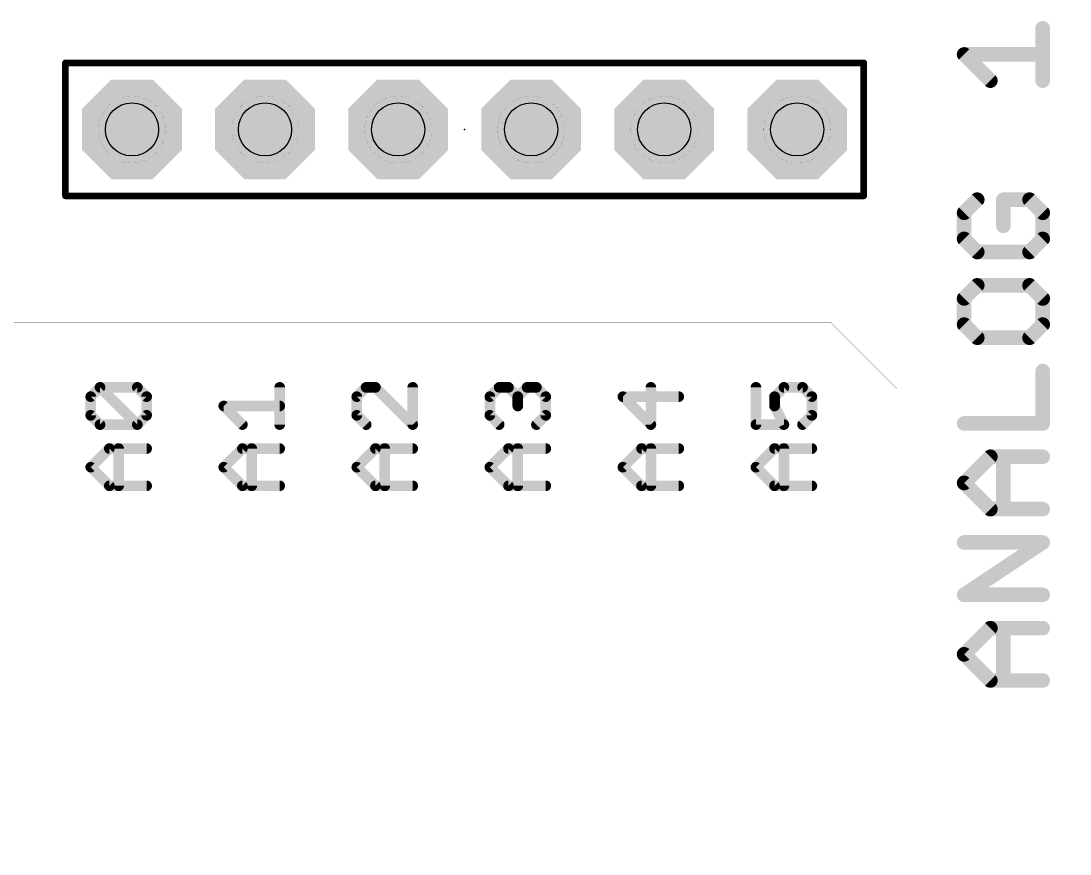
# Model space of a CAD drawing. Extents: x 66.3 to 141.1, y 15.2 to 91.4.
# Drawn here: x 102.91 to 122.94, y 15.24 to 31.15 of the extents above; entities that cross this region are included whole.
import ezdxf

# ---------------------------------------------------------------- set-up
doc = ezdxf.new("R2010")
doc.units = 0
for name, color, linetype in [('17', 110, 'CONTINUOUS'), ('21', 253, 'CONTINUOUS'), ('23', 53, 'CONTINUOUS'), ('29', 253, 'CONTINUOUS'), ('30', 253, 'CONTINUOUS'), ('44', 253, 'CONTINUOUS'), ('49', 253, 'CONTINUOUS'), ('50', 253, 'CONTINUOUS'), ('51', 253, 'CONTINUOUS')]:
    doc.layers.add(name, color=color, linetype=linetype)

# ---------------------------------------------------------------- blocks, each defined once
blk = doc.blocks.new('RECT')
blk.add_solid([(-0.5, -0.5), (0.5, -0.5), (-0.5, 0.5), (0.5, 0.5)])
blk = doc.blocks.new('OCTAGONP')
at = {"const_width": 0.5}
blk.add_lwpolyline([(-0.25, -0.1036), (-0.25, 0.1036), (-0.1036, 0.25), (0.1036, 0.25), (0.25, 0.1036), (0.25, -0.1036), (0.1036, -0.25), (-0.1036, -0.25), (-0.25, -0.1036), (-0.25, 0.1036)], dxfattribs=at)
blk = doc.blocks.new('ROUNDP')
at = {"const_width": 0.5}
blk.add_lwpolyline([(0, -0.25, 1), (0, 0.25, 1), (0, -0.25)], format="xyb", dxfattribs=at)

msp = doc.modelspace()

# ---------------------------------------------------------------- linework, layer by layer
at = {"layer": '21'}
for points, const_width in [([(122.4852, 31.0147, 1), (122.3454, 31.0147)], 0.1397), ([(120.9648, 30.5641, 1), (120.866, 30.4654)], 0.1397), ([(120.9154, 30.5846, 1), (120.9154, 30.4449)], 0.1397), ([(122.4153, 30.4449, 1), (122.4153, 30.5846)], 0.1397), ([(103.7908, 30.353, 1), (103.7272, 30.353)], 0.0635), ([(103.759, 30.3848, 1), (103.759, 30.3213)], 0.0635), ([(119.0308, 30.353, 1), (118.9673, 30.353)], 0.0635), ([(118.999, 30.3213, 1), (118.999, 30.3848)], 0.0635), ([(121.366, 29.9654, 1), (121.4648, 30.0642)], 0.1397), ([(122.3454, 30.0148, 1), (122.4852, 30.0148)], 0.1397), ([(103.7272, 27.813, 1), (103.7908, 27.813)], 0.0635), ([(103.759, 27.8448, 1), (103.759, 27.7813)], 0.0635), ([(118.9673, 27.813, 1), (119.0308, 27.813)], 0.0635), ([(118.999, 27.7813, 1), (118.999, 27.8448)], 0.0635), ([(121.2148, 27.691, 1), (121.116, 27.7898)], 0.1397), ([(121.7352, 27.7404, 1), (121.5955, 27.7404)], 0.1397), ([(121.6654, 27.8102, 1), (121.6654, 27.6706)], 0.1397), ([(122.2147, 27.7898, 1), (122.1159, 27.691)], 0.1397), ([(122.1653, 27.6706, 1), (122.1653, 27.8102)], 0.1397), ([(120.9853, 27.4904, 1), (120.8456, 27.4904)], 0.1397), ([(120.866, 27.5398, 1), (120.9648, 27.441)], 0.1397), ([(122.4852, 27.4904, 1), (122.3454, 27.4904)], 0.1397), ([(122.3659, 27.441, 1), (122.4647, 27.5398)], 0.1397), ([(121.5955, 27.2404, 1), (121.7352, 27.2404)], 0.1397), ([(120.9648, 27.0399, 1), (120.866, 26.9411)], 0.1397), ([(120.8456, 26.9905, 1), (120.9853, 26.9905)], 0.1397), ([(122.3454, 26.9905, 1), (122.4852, 26.9905)], 0.1397), ([(122.4647, 26.9411, 1), (122.3659, 27.0399)], 0.1397), ([(121.1654, 26.8103, 1), (121.1654, 26.6706)], 0.1397), ([(121.116, 26.6911, 1), (121.2148, 26.7899)], 0.1397), ([(122.1159, 26.7899, 1), (122.2147, 26.6911)], 0.1397), ([(122.1653, 26.6706, 1), (122.1653, 26.8103)], 0.1397), ([(121.1654, 26.1731, 1), (121.1654, 26.0334)], 0.1397), ([(121.2148, 26.0539, 1), (121.116, 26.1526)], 0.1397), ([(122.2147, 26.1526, 1), (122.1159, 26.0539)], 0.1397), ([(122.1653, 26.0334, 1), (122.1653, 26.1731)], 0.1397), ([(120.9853, 25.8533, 1), (120.8456, 25.8533)], 0.1397), ([(120.866, 25.9027, 1), (120.9648, 25.8039)], 0.1397), ([(122.4852, 25.8533, 1), (122.3454, 25.8533)], 0.1397), ([(122.3659, 25.8039, 1), (122.4647, 25.9027)], 0.1397), ([(120.9648, 25.4027, 1), (120.866, 25.3039)], 0.1397), ([(122.4647, 25.3039, 1), (122.3659, 25.4027)], 0.1397), ([(120.8456, 25.3533, 1), (120.9853, 25.3533)], 0.1397), ([(121.1654, 25.1732, 1), (121.1654, 25.0335)], 0.1397), ([(122.1653, 25.0335, 1), (122.1653, 25.1732)], 0.1397), ([(122.3454, 25.3533, 1), (122.4852, 25.3533)], 0.1397), ([(121.116, 25.0539, 1), (121.2148, 25.1527)], 0.1397), ([(122.1159, 25.1527, 1), (122.2147, 25.0539)], 0.1397), ([(122.4852, 24.4661, 1), (122.3454, 24.4661)], 0.1397), ([(104.4186, 24.2058, 1), (104.4186, 24.1042)], 0.1016), ([(104.4546, 24.1909, 1), (104.3827, 24.1191)], 0.1016), ([(104.4546, 24.1191, 1), (104.3827, 24.1909)], 0.1016), ([(105.1664, 24.1909, 1), (105.0945, 24.1191)], 0.1016), ([(105.1305, 24.1042, 1), (105.1305, 24.2058)], 0.1016), ([(107.8992, 24.155, 1), (107.7976, 24.155)], 0.1016), ([(109.4986, 24.2058, 1), (109.4986, 24.1042)], 0.1016), ([(109.5346, 24.1191, 1), (109.4627, 24.1909)], 0.1016), ([(109.7125, 24.1909, 1), (109.6407, 24.1191)], 0.1016), ([(109.6766, 24.1042, 1), (109.6766, 24.2058)], 0.1016), ([(110.4392, 24.155, 1), (110.3376, 24.155)], 0.1016), ([(112.0386, 24.2058, 1), (112.0386, 24.1042)], 0.1016), ([(112.0746, 24.1191, 1), (112.0027, 24.1909)], 0.1016), ([(112.2525, 24.1909, 1), (112.1807, 24.1191)], 0.1016), ([(112.2166, 24.1042, 1), (112.2166, 24.2058)], 0.1016), ([(112.5725, 24.2058, 1), (112.5725, 24.1042)], 0.1016), ([(112.6084, 24.1191, 1), (112.5366, 24.1909)], 0.1016), ([(112.7864, 24.1909, 1), (112.7145, 24.1191)], 0.1016), ([(112.7505, 24.1042, 1), (112.7505, 24.2058)], 0.1016), ([(114.9853, 24.155, 1), (114.8837, 24.155)], 0.1016), ([(116.9915, 24.155, 1), (116.8899, 24.155)], 0.1016), ([(117.4745, 24.2058, 1), (117.4745, 24.1042)], 0.1016), ([(117.5105, 24.1191, 1), (117.4386, 24.1909)], 0.1016), ([(117.8664, 24.1909, 1), (117.7945, 24.1191)], 0.1016), ([(117.8304, 24.1042, 1), (117.8304, 24.2058)], 0.1016), ([(104.2915, 23.9771, 1), (104.1899, 23.9771)], 0.1016), ([(104.2048, 24.013, 1), (104.2766, 23.9411)], 0.1016), ([(105.3592, 23.9771, 1), (105.2576, 23.9771)], 0.1016), ([(105.2725, 23.9411, 1), (105.3443, 24.013)], 0.1016), ([(109.3715, 23.9771, 1), (109.2699, 23.9771)], 0.1016), ([(109.2848, 24.013, 1), (109.3566, 23.9411)], 0.1016), ([(111.9115, 23.9771, 1), (111.8099, 23.9771)], 0.1016), ([(111.8248, 24.013, 1), (111.8966, 23.9411)], 0.1016), ([(112.4453, 23.9771, 1), (112.3437, 23.9771)], 0.1016), ([(112.3586, 24.013, 1), (112.4305, 23.9411)], 0.1016), ([(112.3586, 23.9411, 1), (112.4305, 24.013)], 0.1016), ([(112.9792, 23.9771, 1), (112.8776, 23.9771)], 0.1016), ([(112.8925, 23.9411, 1), (112.9643, 24.013)], 0.1016), ([(114.4007, 24.0279, 1), (114.4007, 23.9263)], 0.1016), ([(114.4366, 24.013, 1), (114.3648, 23.9411)], 0.1016), ([(115.4684, 23.9263, 1), (115.4684, 24.0279)], 0.1016), ([(117.3474, 23.9771, 1), (117.2458, 23.9771)], 0.1016), ([(117.2607, 24.013, 1), (117.3325, 23.9411)], 0.1016), ([(118.0592, 23.9771, 1), (117.9576, 23.9771)], 0.1016), ([(117.9725, 23.9411, 1), (118.0443, 24.013)], 0.1016), ([(106.8166, 23.835, 1), (106.7448, 23.7632)], 0.1016), ([(106.7807, 23.8499, 1), (106.7807, 23.7483)], 0.1016), ([(107.8484, 23.7483, 1), (107.8484, 23.8499)], 0.1016), ([(112.3437, 23.7991, 1), (112.4453, 23.7991)], 0.1016), ([(117.342, 23.8218, 1), (117.2512, 23.7764)], 0.1016), ([(117.2458, 23.7991, 1), (117.3474, 23.7991)], 0.1016), ([(104.2766, 23.6571, 1), (104.2048, 23.5852)], 0.1016), ([(104.1899, 23.6212, 1), (104.2915, 23.6212)], 0.1016), ([(105.2576, 23.6212, 1), (105.3592, 23.6212)], 0.1016), ([(105.3443, 23.5852, 1), (105.2725, 23.6571)], 0.1016), ([(109.3566, 23.6571, 1), (109.2848, 23.5852)], 0.1016), ([(109.2699, 23.6212, 1), (109.3715, 23.6212)], 0.1016), ([(111.8966, 23.6571, 1), (111.8248, 23.5852)], 0.1016), ([(111.8099, 23.6212, 1), (111.9115, 23.6212)], 0.1016), ([(112.8776, 23.6212, 1), (112.9792, 23.6212)], 0.1016), ([(112.9643, 23.5852, 1), (112.8925, 23.6571)], 0.1016), ([(117.9576, 23.6212, 1), (118.0592, 23.6212)], 0.1016), ([(118.0443, 23.5852, 1), (117.9725, 23.6571)], 0.1016), ([(104.4186, 23.494, 1), (104.4186, 23.3924)], 0.1016), ([(104.3827, 23.4073, 1), (104.4546, 23.4791)], 0.1016), ([(105.0945, 23.4791, 1), (105.1664, 23.4073)], 0.1016), ([(105.0945, 23.4073, 1), (105.1664, 23.4791)], 0.1016), ([(105.1305, 23.3924, 1), (105.1305, 23.494)], 0.1016), ([(107.1007, 23.4073, 1), (107.1725, 23.4791)], 0.1016), ([(107.7976, 23.4432, 1), (107.8992, 23.4432)], 0.1016), ([(109.4627, 23.4073, 1), (109.5346, 23.4791)], 0.1016), ([(110.3376, 23.4432, 1), (110.4392, 23.4432)], 0.1016), ([(110.3525, 23.4073, 1), (110.4243, 23.4791)], 0.1016), ([(112.0027, 23.4073, 1), (112.0746, 23.4791)], 0.1016), ([(112.7145, 23.4791, 1), (112.7864, 23.4073)], 0.1016), ([(114.8837, 23.4432, 1), (114.9853, 23.4432)], 0.1016), ([(114.8986, 23.4073, 1), (114.9705, 23.4791)], 0.1016), ([(116.9407, 23.494, 1), (116.9407, 23.3924)], 0.1016), ([(116.8899, 23.4432, 1), (116.9915, 23.4432)], 0.1016), ([(117.4291, 23.4205, 1), (117.52, 23.4659)], 0.1016), ([(117.4745, 23.3924, 1), (117.4745, 23.494)], 0.1016), ([(117.7945, 23.4791, 1), (117.8664, 23.4073)], 0.1016), ([(120.9154, 23.536, 1), (120.9154, 23.3963)], 0.1397), ([(122.3454, 23.4662, 1), (122.4852, 23.4662)], 0.1397), ([(122.4153, 23.3963, 1), (122.4153, 23.536)], 0.1397), ([(104.5966, 23.0364, 1), (104.5966, 22.9348)], 0.1016), ([(104.6325, 22.9497, 1), (104.5607, 23.0215)], 0.1016), ([(104.8253, 22.9856, 1), (104.7237, 22.9856)], 0.1016), ([(105.3084, 22.9348, 1), (105.3084, 23.0364)], 0.1016), ([(107.1366, 23.0364, 1), (107.1366, 22.9348)], 0.1016), ([(107.1725, 22.9497, 1), (107.1007, 23.0215)], 0.1016), ([(107.3653, 22.9856, 1), (107.2637, 22.9856)], 0.1016), ([(107.8484, 22.9348, 1), (107.8484, 23.0364)], 0.1016), ([(109.6766, 23.0364, 1), (109.6766, 22.9348)], 0.1016), ([(109.7125, 22.9497, 1), (109.6407, 23.0215)], 0.1016), ([(109.9053, 22.9856, 1), (109.8037, 22.9856)], 0.1016), ([(110.3884, 22.9348, 1), (110.3884, 23.0364)], 0.1016), ([(112.2166, 23.0364, 1), (112.2166, 22.9348)], 0.1016), ([(112.2525, 22.9497, 1), (112.1807, 23.0215)], 0.1016), ([(112.4453, 22.9856, 1), (112.3437, 22.9856)], 0.1016), ([(112.9284, 22.9348, 1), (112.9284, 23.0364)], 0.1016), ([(114.7566, 23.0364, 1), (114.7566, 22.9348)], 0.1016), ([(114.7925, 22.9497, 1), (114.7207, 23.0215)], 0.1016), ([(114.9853, 22.9856, 1), (114.8837, 22.9856)], 0.1016), ([(115.4684, 22.9348, 1), (115.4684, 23.0364)], 0.1016), ([(117.2966, 23.0364, 1), (117.2966, 22.9348)], 0.1016), ([(117.3325, 22.9497, 1), (117.2607, 23.0215)], 0.1016), ([(117.5253, 22.9856, 1), (117.4237, 22.9856)], 0.1016), ([(118.0084, 22.9348, 1), (118.0084, 23.0364)], 0.1016), ([(121.4154, 22.8988, 1), (121.4154, 22.7591)], 0.1397), ([(121.4648, 22.7795, 1), (121.366, 22.8783)], 0.1397), ([(121.7352, 22.8289, 1), (121.5955, 22.8289)], 0.1397), ([(122.4153, 22.7591, 1), (122.4153, 22.8988)], 0.1397), ([(104.2766, 22.6656, 1), (104.2048, 22.5938)], 0.1016), ([(104.2048, 22.6656, 1), (104.2766, 22.5938)], 0.1016), ([(106.8166, 22.6656, 1), (106.7448, 22.5938)], 0.1016), ([(106.7448, 22.6656, 1), (106.8166, 22.5938)], 0.1016), ([(109.3566, 22.6656, 1), (109.2848, 22.5938)], 0.1016), ([(109.2848, 22.6656, 1), (109.3566, 22.5938)], 0.1016), ([(111.8966, 22.6656, 1), (111.8248, 22.5938)], 0.1016), ([(111.8248, 22.6656, 1), (111.8966, 22.5938)], 0.1016), ([(114.4366, 22.6656, 1), (114.3648, 22.5938)], 0.1016), ([(114.3648, 22.6656, 1), (114.4366, 22.5938)], 0.1016), ([(116.9766, 22.6656, 1), (116.9048, 22.5938)], 0.1016), ([(116.9048, 22.6656, 1), (116.9766, 22.5938)], 0.1016), ([(120.9648, 22.3784, 1), (120.866, 22.2796)], 0.1397), ([(120.866, 22.3784, 1), (120.9648, 22.2796)], 0.1397), ([(104.5966, 22.3246, 1), (104.5966, 22.223)], 0.1016), ([(104.5607, 22.2379, 1), (104.6325, 22.3097)], 0.1016), ([(104.7237, 22.2738, 1), (104.8253, 22.2738)], 0.1016), ([(105.3084, 22.223, 1), (105.3084, 22.3246)], 0.1016), ([(107.1366, 22.3246, 1), (107.1366, 22.223)], 0.1016), ([(107.1007, 22.2379, 1), (107.1725, 22.3097)], 0.1016), ([(107.2637, 22.2738, 1), (107.3653, 22.2738)], 0.1016), ([(107.8484, 22.223, 1), (107.8484, 22.3246)], 0.1016), ([(109.6766, 22.3246, 1), (109.6766, 22.223)], 0.1016), ([(109.6407, 22.2379, 1), (109.7125, 22.3097)], 0.1016), ([(109.8037, 22.2738, 1), (109.9053, 22.2738)], 0.1016), ([(110.3884, 22.223, 1), (110.3884, 22.3246)], 0.1016), ([(112.2166, 22.3246, 1), (112.2166, 22.223)], 0.1016), ([(112.1807, 22.2379, 1), (112.2525, 22.3097)], 0.1016), ([(112.3437, 22.2738, 1), (112.4453, 22.2738)], 0.1016), ([(112.9284, 22.223, 1), (112.9284, 22.3246)], 0.1016), ([(114.7566, 22.3246, 1), (114.7566, 22.223)], 0.1016), ([(114.7207, 22.2379, 1), (114.7925, 22.3097)], 0.1016), ([(114.8837, 22.2738, 1), (114.9853, 22.2738)], 0.1016), ([(115.4684, 22.223, 1), (115.4684, 22.3246)], 0.1016), ([(117.2966, 22.3246, 1), (117.2966, 22.223)], 0.1016), ([(117.2607, 22.2379, 1), (117.3325, 22.3097)], 0.1016), ([(117.4237, 22.2738, 1), (117.5253, 22.2738)], 0.1016), ([(118.0084, 22.223, 1), (118.0084, 22.3246)], 0.1016), ([(121.4154, 21.8989, 1), (121.4154, 21.7592)], 0.1397), ([(121.366, 21.7796, 1), (121.4648, 21.8784)], 0.1397), ([(121.5955, 21.829, 1), (121.7352, 21.829)], 0.1397), ([(122.4153, 21.7592, 1), (122.4153, 21.8989)], 0.1397), ([(120.9154, 21.2616, 1), (120.9154, 21.1219)], 0.1397), ([(122.454, 21.1337, 1), (122.3766, 21.2499)], 0.1397), ([(122.4153, 21.1219, 1), (122.4153, 21.2616)], 0.1397), ([(120.9154, 20.2617, 1), (120.9154, 20.122)], 0.1397), ([(120.8767, 20.25, 1), (120.9542, 20.1337)], 0.1397), ([(122.4153, 20.122, 1), (122.4153, 20.2617)], 0.1397), ([(121.4154, 19.6245, 1), (121.4154, 19.4848)], 0.1397), ([(121.4648, 19.5052, 1), (121.366, 19.604)], 0.1397), ([(121.7352, 19.5546, 1), (121.5955, 19.5546)], 0.1397), ([(122.4153, 19.4848, 1), (122.4153, 19.6245)], 0.1397), ([(120.9648, 19.1041, 1), (120.866, 19.0053)], 0.1397), ([(120.866, 19.1041, 1), (120.9648, 19.0053)], 0.1397), ([(121.4154, 18.6245, 1), (121.4154, 18.4849)], 0.1397), ([(121.366, 18.5053, 1), (121.4648, 18.6041)], 0.1397), ([(122.4153, 18.4849, 1), (122.4153, 18.6245)], 0.1397), ([(121.5955, 18.5547, 1), (121.7352, 18.5547)], 0.1397)]:
    msp.add_lwpolyline(points, format="xyb", dxfattribs=dict(at, const_width=const_width))
for points, const_width in [([(122.4153, 30.0148), (122.4153, 31.0147)], 0.2794), ([(121.4154, 30.0148), (120.9154, 30.5148)], 0.2794), ([(120.9154, 30.5148), (122.4153, 30.5148)], 0.2794), ([(103.759, 30.353), (118.999, 30.353)], 0.127), ([(103.759, 27.813), (103.759, 30.353)], 0.127), ([(118.999, 30.353), (118.999, 27.813)], 0.127), ([(118.999, 27.813), (103.759, 27.813)], 0.127), ([(121.1654, 27.7404), (120.9154, 27.4904)], 0.2794), ([(122.1653, 27.7404), (121.6654, 27.7404)], 0.2794), ([(121.6654, 27.7404), (121.6654, 27.2404)], 0.2794), ([(122.4153, 27.4904), (122.1653, 27.7404)], 0.2794), ([(120.9154, 27.4904), (120.9154, 26.9905)], 0.2794), ([(122.4153, 26.9905), (122.4153, 27.4904)], 0.2794), ([(120.9154, 26.9905), (121.1654, 26.7405)], 0.2794), ([(122.1653, 26.7405), (122.4153, 26.9905)], 0.2794), ([(121.1654, 26.7405), (122.1653, 26.7405)], 0.2794), ([(121.1654, 26.1032), (120.9154, 25.8533)], 0.2794), ([(122.1653, 26.1032), (121.1654, 26.1032)], 0.2794), ([(122.4153, 25.8533), (122.1653, 26.1032)], 0.2794), ([(120.9154, 25.8533), (120.9154, 25.3533)], 0.2794), ([(122.4153, 25.3533), (122.4153, 25.8533)], 0.2794), ([(120.9154, 25.3533), (121.1654, 25.1033)], 0.2794), ([(122.1653, 25.1033), (122.4153, 25.3533)], 0.2794), ([(121.1654, 25.1033), (122.1653, 25.1033)], 0.2794), ([(122.4153, 23.4662), (122.4153, 24.4661)], 0.2794), ([(104.2407, 23.9771), (104.4186, 24.155)], 0.2032), ([(104.4186, 24.155), (105.1305, 24.155)], 0.2032), ([(105.1305, 23.4432), (104.4186, 24.155)], 0.2032), ([(105.1305, 24.155), (105.3084, 23.9771)], 0.2032), ([(107.8484, 23.4432), (107.8484, 24.155)], 0.2032), ([(109.4986, 24.155), (109.3207, 23.9771)], 0.2032), ([(109.6766, 24.155), (109.4986, 24.155)], 0.2032), ([(110.3884, 23.4432), (109.6766, 24.155)], 0.2032), ([(110.3884, 24.155), (110.3884, 23.4432)], 0.2032), ([(111.8607, 23.9771), (112.0386, 24.155)], 0.2032), ([(112.0386, 24.155), (112.2166, 24.155)], 0.2032), ([(112.2166, 24.155), (112.3945, 23.9771)], 0.2032), ([(112.3945, 23.9771), (112.5725, 24.155)], 0.2032), ([(112.5725, 24.155), (112.7505, 24.155)], 0.2032), ([(112.7505, 24.155), (112.9284, 23.9771)], 0.2032), ([(114.9345, 23.4432), (114.9345, 24.155)], 0.2032), ([(116.9407, 24.155), (116.9407, 23.4432)], 0.2032), ([(117.2966, 23.9771), (117.4745, 24.155)], 0.2032), ([(117.4745, 24.155), (117.8304, 24.155)], 0.2032), ([(117.8304, 24.155), (118.0084, 23.9771)], 0.2032), ([(104.2407, 23.6212), (104.2407, 23.9771)], 0.2032), ([(105.3084, 23.9771), (105.3084, 23.6212)], 0.2032), ([(109.3207, 23.9771), (109.3207, 23.6212)], 0.2032), ([(111.8607, 23.6212), (111.8607, 23.9771)], 0.2032), ([(112.3945, 23.9771), (112.3945, 23.7991)], 0.2032), ([(112.9284, 23.9771), (112.9284, 23.6212)], 0.2032), ([(115.4684, 23.9771), (114.4007, 23.9771)], 0.2032), ([(114.4007, 23.9771), (114.9345, 23.4432)], 0.2032), ([(117.2966, 23.7991), (117.2966, 23.9771)], 0.2032), ([(118.0084, 23.9771), (118.0084, 23.6212)], 0.2032), ([(107.1366, 23.4432), (106.7807, 23.7991)], 0.2032), ([(106.7807, 23.7991), (107.8484, 23.7991)], 0.2032), ([(117.4745, 23.4432), (117.2966, 23.7991)], 0.2032), ([(104.4186, 23.4432), (104.2407, 23.6212)], 0.2032), ([(105.3084, 23.6212), (105.1305, 23.4432)], 0.2032), ([(109.3207, 23.6212), (109.4986, 23.4432)], 0.2032), ([(112.0386, 23.4432), (111.8607, 23.6212)], 0.2032), ([(112.9284, 23.6212), (112.7505, 23.4432)], 0.2032), ([(118.0084, 23.6212), (117.8304, 23.4432)], 0.2032), ([(105.1305, 23.4432), (104.4186, 23.4432)], 0.2032), ([(116.9407, 23.4432), (117.4745, 23.4432)], 0.2032), ([(120.9154, 23.4662), (122.4153, 23.4662)], 0.2794), ([(104.2407, 22.6297), (104.5966, 22.9856)], 0.2032), ([(104.5966, 22.9856), (105.3084, 22.9856)], 0.2032), ([(104.7745, 22.2738), (104.7745, 22.9856)], 0.2032), ([(106.7807, 22.6297), (107.1366, 22.9856)], 0.2032), ([(107.1366, 22.9856), (107.8484, 22.9856)], 0.2032), ([(107.3145, 22.2738), (107.3145, 22.9856)], 0.2032), ([(109.3207, 22.6297), (109.6766, 22.9856)], 0.2032), ([(109.6766, 22.9856), (110.3884, 22.9856)], 0.2032), ([(109.8545, 22.2738), (109.8545, 22.9856)], 0.2032), ([(111.8607, 22.6297), (112.2166, 22.9856)], 0.2032), ([(112.2166, 22.9856), (112.9284, 22.9856)], 0.2032), ([(112.3945, 22.2738), (112.3945, 22.9856)], 0.2032), ([(114.4007, 22.6297), (114.7566, 22.9856)], 0.2032), ([(114.7566, 22.9856), (115.4684, 22.9856)], 0.2032), ([(114.9345, 22.2738), (114.9345, 22.9856)], 0.2032), ([(116.9407, 22.6297), (117.2966, 22.9856)], 0.2032), ([(117.2966, 22.9856), (118.0084, 22.9856)], 0.2032), ([(117.4745, 22.2738), (117.4745, 22.9856)], 0.2032), ([(120.9154, 22.329), (121.4154, 22.8289)], 0.2794), ([(121.4154, 22.8289), (122.4153, 22.8289)], 0.2794), ([(121.6654, 21.829), (121.6654, 22.8289)], 0.2794), ([(104.5966, 22.2738), (104.2407, 22.6297)], 0.2032), ([(107.1366, 22.2738), (106.7807, 22.6297)], 0.2032), ([(109.6766, 22.2738), (109.3207, 22.6297)], 0.2032), ([(112.2166, 22.2738), (111.8607, 22.6297)], 0.2032), ([(114.7566, 22.2738), (114.4007, 22.6297)], 0.2032), ([(117.2966, 22.2738), (116.9407, 22.6297)], 0.2032), ([(121.4154, 21.829), (120.9154, 22.329)], 0.2794), ([(105.3084, 22.2738), (104.5966, 22.2738)], 0.2032), ([(107.8484, 22.2738), (107.1366, 22.2738)], 0.2032), ([(110.3884, 22.2738), (109.6766, 22.2738)], 0.2032), ([(112.9284, 22.2738), (112.2166, 22.2738)], 0.2032), ([(115.4684, 22.2738), (114.7566, 22.2738)], 0.2032), ([(118.0084, 22.2738), (117.2966, 22.2738)], 0.2032), ([(122.4153, 21.829), (121.4154, 21.829)], 0.2794), ([(120.9154, 20.1919), (122.4153, 21.1918)], 0.2794), ([(122.4153, 21.1918), (120.9154, 21.1918)], 0.2794), ([(122.4153, 20.1919), (120.9154, 20.1919)], 0.2794), ([(120.9154, 19.0547), (121.4154, 19.5546)], 0.2794), ([(121.4154, 19.5546), (122.4153, 19.5546)], 0.2794), ([(121.6654, 18.5547), (121.6654, 19.5546)], 0.2794), ([(121.4154, 18.5547), (120.9154, 19.0547)], 0.2794), ([(122.4153, 18.5547), (121.4154, 18.5547)], 0.2794)]:
    msp.add_lwpolyline(points, dxfattribs=dict(at, const_width=const_width))
at = {"layer": '23'}
msp.add_point((111.379, 29.083), dxfattribs=at)
at = {"layer": '44'}
for centre in [(105.029, 29.083), (107.569, 29.083), (110.109, 29.083), (112.649, 29.083), (115.189, 29.083), (117.729, 29.083)]:
    msp.add_circle(centre, 0.508, dxfattribs=at)
at = {"layer": '49', "const_width": 0.001}
for points in [[(105.031, 28.441, 1), (105.031, 29.721, 1), (105.031, 28.441)], [(107.571, 28.441, 1), (107.571, 29.721, 1), (107.571, 28.441)], [(110.111, 28.441, 1), (110.111, 29.721, 1), (110.111, 28.441)], [(112.651, 28.441, 1), (112.651, 29.721, 1), (112.651, 28.441)], [(115.191, 28.441, 1), (115.191, 29.721, 1), (115.191, 28.441)], [(117.731, 28.441, 1), (117.731, 29.721, 1), (117.731, 28.441)]]:
    msp.add_lwpolyline(points, format="xyb", dxfattribs=at)
at = {"layer": '50', "const_width": 0.001}
for points in [[(118.364, 25.4), (68.834, 25.4)], [(119.634, 24.13), (118.364, 25.4)], [(119.634, 16.51), (119.634, 24.13)], [(120.904, 15.24), (119.634, 16.51)], [(136.144, 15.24), (120.904, 15.24)]]:
    msp.add_lwpolyline(points, dxfattribs=at)
at = {"layer": '50', "const_width": 0.0005}
for points in [[(118.3642, 25.4002, 1), (118.3638, 25.3998)], [(118.364, 25.3998, 1), (118.364, 25.4003)], [(119.6342, 24.13, 1), (119.6338, 24.13)], [(119.6338, 24.1298, 1), (119.6342, 24.1302)], [(119.6342, 16.5102, 1), (119.6338, 16.5098)], [(119.6338, 16.51, 1), (119.6342, 16.51)], [(120.904, 15.2402, 1), (120.904, 15.2398)], [(120.9038, 15.2398, 1), (120.9042, 15.2402)]]:
    msp.add_lwpolyline(points, format="xyb", dxfattribs=at)

# ---------------------------------------------------------------- block references
at = {"layer": '17', "rotation": 90}
for name, p, xscale, yscale in [('OCTAGONP', (105.029, 29.083), 1.778, 1.778), ('OCTAGONP', (105.029, 29.083), 1.778, 1.778), ('ROUNDP', (105.029, 29.083), 1.524, 1.524), ('ROUNDP', (105.029, 29.083), 1.524, 1.524), ('ROUNDP', (105.029, 29.083), 1.524, 1.524), ('ROUNDP', (105.029, 29.083), 1.524, 1.524), ('ROUNDP', (105.029, 29.083), 1.524, 1.524), ('ROUNDP', (105.029, 29.083), 1.524, 1.524), ('ROUNDP', (105.029, 29.083), 1.524, 1.524), ('ROUNDP', (105.029, 29.083), 1.524, 1.524), ('ROUNDP', (105.029, 29.083), 1.524, 1.524), ('ROUNDP', (105.029, 29.083), 1.524, 1.524), ('ROUNDP', (105.029, 29.083), 1.524, 1.524), ('ROUNDP', (105.029, 29.083), 1.524, 1.524), ('OCTAGONP', (107.569, 29.083), 1.778, 1.778), ('OCTAGONP', (107.569, 29.083), 1.778, 1.778), ('ROUNDP', (107.569, 29.083), 1.524, 1.524), ('ROUNDP', (107.569, 29.083), 1.524, 1.524), ('ROUNDP', (107.569, 29.083), 1.524, 1.524), ('ROUNDP', (107.569, 29.083), 1.524, 1.524), ('ROUNDP', (107.569, 29.083), 1.524, 1.524), ('ROUNDP', (107.569, 29.083), 1.524, 1.524), ('ROUNDP', (107.569, 29.083), 1.524, 1.524), ('ROUNDP', (107.569, 29.083), 1.524, 1.524), ('ROUNDP', (107.569, 29.083), 1.524, 1.524), ('ROUNDP', (107.569, 29.083), 1.524, 1.524), ('ROUNDP', (107.569, 29.083), 1.524, 1.524), ('ROUNDP', (107.569, 29.083), 1.524, 1.524), ('OCTAGONP', (110.109, 29.083), 1.778, 1.778), ('OCTAGONP', (110.109, 29.083), 1.778, 1.778), ('ROUNDP', (110.109, 29.083), 1.524, 1.524), ('ROUNDP', (110.109, 29.083), 1.524, 1.524), ('ROUNDP', (110.109, 29.083), 1.524, 1.524), ('ROUNDP', (110.109, 29.083), 1.524, 1.524), ('ROUNDP', (110.109, 29.083), 1.524, 1.524), ('ROUNDP', (110.109, 29.083), 1.524, 1.524), ('ROUNDP', (110.109, 29.083), 1.524, 1.524), ('ROUNDP', (110.109, 29.083), 1.524, 1.524), ('ROUNDP', (110.109, 29.083), 1.524, 1.524), ('ROUNDP', (110.109, 29.083), 1.524, 1.524), ('ROUNDP', (110.109, 29.083), 1.524, 1.524), ('ROUNDP', (110.109, 29.083), 1.524, 1.524), ('OCTAGONP', (112.649, 29.083), 1.778, 1.778), ('OCTAGONP', (112.649, 29.083), 1.778, 1.778), ('ROUNDP', (112.649, 29.083), 1.524, 1.524), ('ROUNDP', (112.649, 29.083), 1.524, 1.524), ('ROUNDP', (112.649, 29.083), 1.524, 1.524), ('ROUNDP', (112.649, 29.083), 1.524, 1.524), ('ROUNDP', (112.649, 29.083), 1.524, 1.524), ('ROUNDP', (112.649, 29.083), 1.524, 1.524), ('ROUNDP', (112.649, 29.083), 1.524, 1.524), ('ROUNDP', (112.649, 29.083), 1.524, 1.524), ('ROUNDP', (112.649, 29.083), 1.524, 1.524), ('ROUNDP', (112.649, 29.083), 1.524, 1.524), ('ROUNDP', (112.649, 29.083), 1.524, 1.524), ('ROUNDP', (112.649, 29.083), 1.524, 1.524), ('OCTAGONP', (115.189, 29.083), 1.778, 1.778), ('OCTAGONP', (115.189, 29.083), 1.778, 1.778), ('ROUNDP', (115.189, 29.083), 1.524, 1.524), ('ROUNDP', (115.189, 29.083), 1.524, 1.524), ('ROUNDP', (115.189, 29.083), 1.524, 1.524), ('ROUNDP', (115.189, 29.083), 1.524, 1.524), ('ROUNDP', (115.189, 29.083), 1.524, 1.524), ('ROUNDP', (115.189, 29.083), 1.524, 1.524), ('ROUNDP', (115.189, 29.083), 1.524, 1.524), ('ROUNDP', (115.189, 29.083), 1.524, 1.524), ('ROUNDP', (115.189, 29.083), 1.524, 1.524), ('ROUNDP', (115.189, 29.083), 1.524, 1.524), ('ROUNDP', (115.189, 29.083), 1.524, 1.524), ('ROUNDP', (115.189, 29.083), 1.524, 1.524), ('OCTAGONP', (117.729, 29.083), 1.778, 1.778), ('OCTAGONP', (117.729, 29.083), 1.778, 1.778), ('ROUNDP', (117.729, 29.083), 1.524, 1.524), ('ROUNDP', (117.729, 29.083), 1.524, 1.524), ('ROUNDP', (117.729, 29.083), 1.524, 1.524), ('ROUNDP', (117.729, 29.083), 1.524, 1.524), ('ROUNDP', (117.729, 29.083), 1.524, 1.524), ('ROUNDP', (117.729, 29.083), 1.524, 1.524), ('ROUNDP', (117.729, 29.083), 1.524, 1.524), ('ROUNDP', (117.729, 29.083), 1.524, 1.524), ('ROUNDP', (117.729, 29.083), 1.524, 1.524), ('ROUNDP', (117.729, 29.083), 1.524, 1.524), ('ROUNDP', (117.729, 29.083), 1.524, 1.524), ('ROUNDP', (117.729, 29.083), 1.524, 1.524)]:
    msp.add_blockref(name, p, dxfattribs=dict(at, xscale=xscale, yscale=yscale))
at = {"layer": '29', "xscale": 1.905, "yscale": 1.905, "rotation": 90}
for p in [(105.029, 29.083), (107.569, 29.083), (110.109, 29.083), (112.649, 29.083), (115.189, 29.083), (117.729, 29.083)]:
    msp.add_blockref('OCTAGONP', p, dxfattribs=at)
at = {"layer": '30', "xscale": 1.905, "yscale": 1.905, "rotation": 90}
for p in [(105.029, 29.083), (107.569, 29.083), (110.109, 29.083), (112.649, 29.083), (115.189, 29.083), (117.729, 29.083)]:
    msp.add_blockref('OCTAGONP', p, dxfattribs=at)
at = {"layer": '51', "xscale": 0.508, "yscale": 0.508}
for p in [(105.029, 29.083), (107.569, 29.083), (110.109, 29.083), (112.649, 29.083), (115.189, 29.083), (117.729, 29.083)]:
    msp.add_blockref('RECT', p, dxfattribs=at)

doc.saveas('drawing.dxf')
